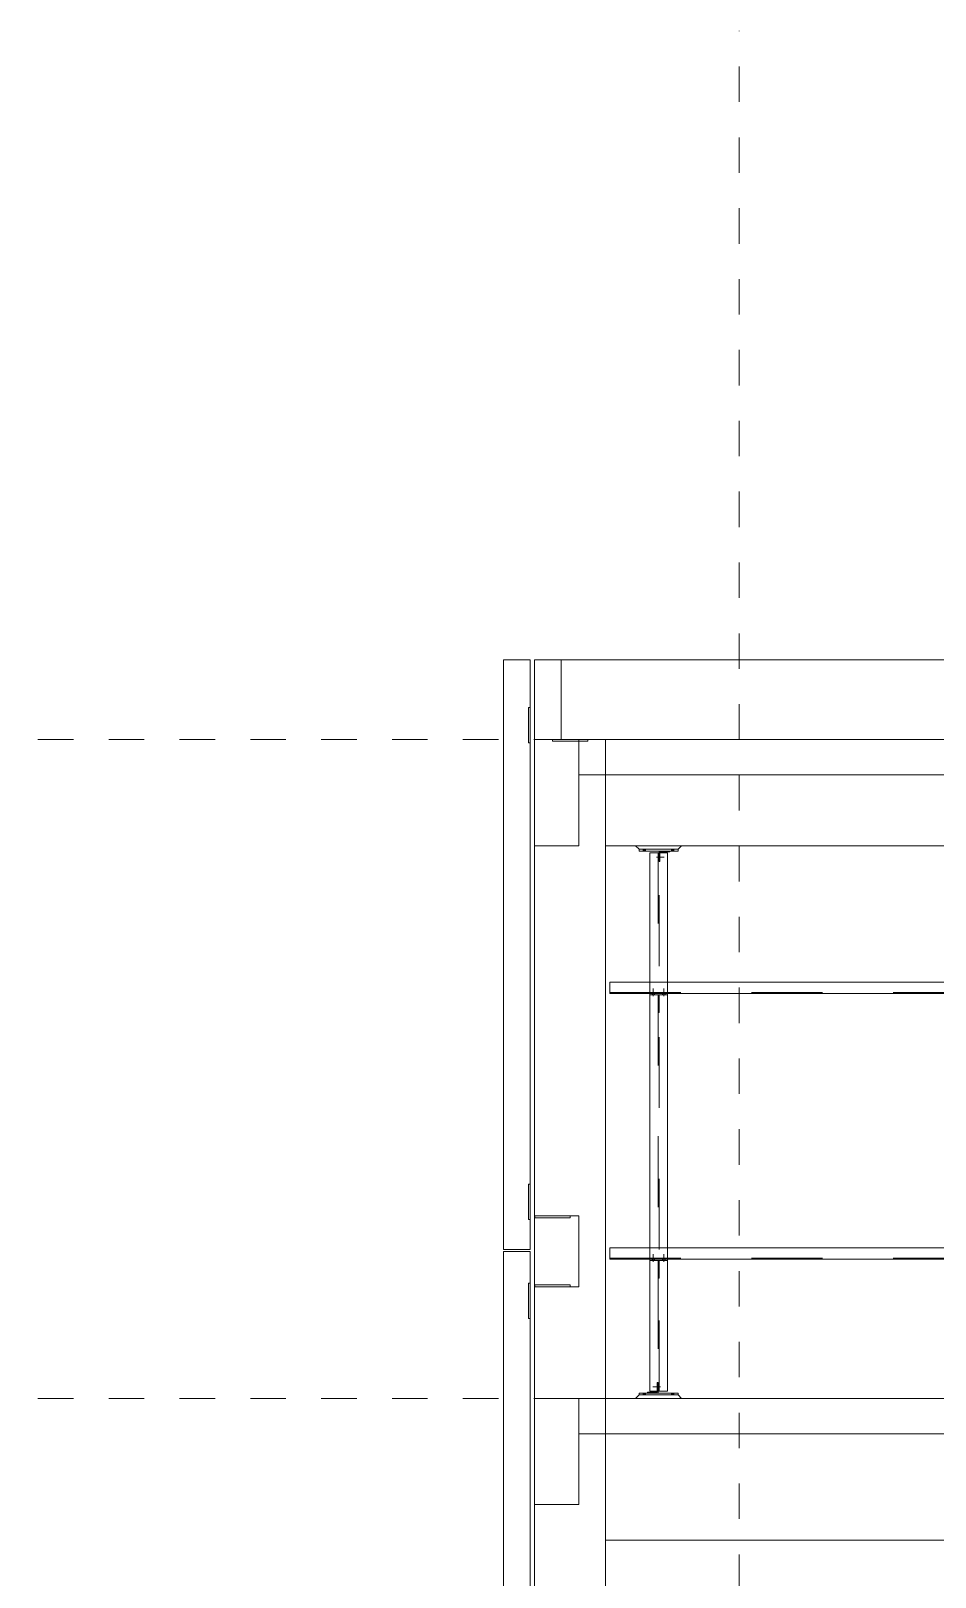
# Model space of a CAD drawing. Header units: millimetres. Extents: x 652937 to 1670132, y 1473552 to 2851037.
# Drawn here: x 663624.38 to 663629.49, y 1524532.51 to 1524541.24 of the extents above; entities that cross this region are included whole.
import ezdxf

# ---------------------------------------------------------------- set-up
doc = ezdxf.new("R2010")
doc.units = ezdxf.units.MM
for name, pattern in [('XKITLINE00', [0]), ('XKITLINE01', [4, 1, -1, 1, -1]), ('XKITLINE02', [4, 2, -2])]:
    doc.linetypes.add(name, pattern=pattern)
for name, color, linetype, lineweight in [('Bolt', 7, 'Continuous', 0), ('Part', 7, 'Continuous', 0), ('S-GRID', 7, 'Continuous', 9)]:
    doc.layers.add(name, color=color, linetype=linetype, lineweight=lineweight)

# ---------------------------------------------------------------- blocks, each defined once
blk = doc.blocks.new('*A50835614')
at = {"layer": 'S-GRID', "color": 7, "linetype": 'XKITLINE01', "lineweight": 0}
blk.add_line((217.417234, -99.939164), (330.617234, -99.939164), dxfattribs=at)
blk = doc.blocks.new('*A50885619')
at = {"layer": 'S-GRID', "color": 7, "linetype": 'XKITLINE01', "lineweight": 0}
blk.add_line((217.417234, -81.339164), (330.617234, -81.339164), dxfattribs=at)
blk = doc.blocks.new('*A50895620')
at = {"layer": 'Part', "color": 7, "linetype": 'XKITLINE02', "lineweight": 0}
for p, q in [((312.90721, -88.544164), (312.87721, -88.544164)), ((312.87721, -89.044164), (312.87721, -88.544164)), ((312.90721, -89.044164), (312.90721, -88.544164)), ((312.90721, -88.694164), (312.87721, -88.694164)), ((312.90721, -89.044164), (312.87721, -89.044164))]:
    blk.add_line(p, q, dxfattribs=at)
blk = doc.blocks.new('*A50915622')
at = {"layer": 'Part', "color": 7, "linetype": 'XKITLINE02', "lineweight": 0}
for p, q in [((313.14221, -96.014164), (312.64221, -96.014164)), ((312.64221, -96.014164), (312.64221, -96.044164)), ((313.14221, -96.014164), (313.14221, -96.044164)), ((313.14221, -96.044164), (312.64221, -96.044164))]:
    blk.add_line(p, q, dxfattribs=at)
blk = doc.blocks.new('*A50925623')
at = {"layer": 'Part', "color": 7, "linetype": 'XKITLINE02', "lineweight": 0}
for p, q in [((312.90721, -96.044164), (312.87721, -96.044164)), ((312.87721, -96.544164), (312.87721, -96.044164)), ((312.90721, -96.194164), (312.87721, -96.194164)), ((312.90721, -96.544164), (312.90721, -96.044164)), ((312.90721, -96.544164), (312.87721, -96.544164))]:
    blk.add_line(p, q, dxfattribs=at)
blk = doc.blocks.new('*A50935624')
at = {"layer": 'Bolt', "color": 7, "linetype": 'XKITLINE02', "lineweight": 0}
for p, q in [((312.70721, -96.014164), (312.70721, -95.984164)), ((312.70721, -96.044164), (312.70721, -96.014164)), ((312.74221, -96.083764), (312.74221, -95.869164)), ((312.77721, -96.014164), (312.77721, -95.984164)), ((312.77721, -96.044164), (312.77721, -96.014164)), ((313.00721, -96.014164), (313.00721, -95.984164)), ((313.00721, -96.044164), (313.00721, -96.014164)), ((313.04221, -96.083764), (313.04221, -95.869164)), ((313.07721, -96.014164), (313.07721, -95.984164)), ((313.07721, -96.044164), (313.07721, -96.014164))]:
    blk.add_line(p, q, dxfattribs=at)
blk = doc.blocks.new('*A51185649')
at = {"layer": 'Part', "color": 7, "linetype": 'XKITLINE00', "lineweight": 0}
for p, q in [((313.54221, -84.339164), (312.24221, -84.339164)), ((312.24221, -84.339164), (312.34221, -84.439164)), ((312.34221, -84.439164), (313.44221, -84.439164)), ((313.44221, -84.439164), (313.54221, -84.339164))]:
    blk.add_line(p, q, dxfattribs=at)
blk = doc.blocks.new('*A51195650')
at = {"layer": 'Bolt', "color": 7, "linetype": 'XKITLINE02', "lineweight": 0}
for p, q in [((312.94681, -84.664164), (312.73221, -84.664164)), ((312.87721, -84.629164), (312.85221, -84.629164)), ((312.90721, -84.629164), (312.87721, -84.629164)), ((312.87721, -84.699164), (312.85221, -84.699164)), ((312.90721, -84.699164), (312.87721, -84.699164))]:
    blk.add_line(p, q, dxfattribs=at)
blk = doc.blocks.new('*A51205651')
at = {"layer": 'Part', "color": 7, "linetype": 'XKITLINE00', "lineweight": 0}
for p, q in [((312.34221, -84.489164), (312.34221, -84.439164)), ((313.44221, -84.439164), (312.34221, -84.439164)), ((313.44221, -84.489164), (312.34221, -84.489164)), ((313.44221, -84.489164), (313.44221, -84.439164))]:
    blk.add_line(p, q, dxfattribs=at)
blk = doc.blocks.new('*A51215652')
at = {"layer": 'Part', "color": 7, "linetype": 'XKITLINE00', "lineweight": 0}
for p, q in [((312.57721, -84.514164), (312.57721, -84.489164)), ((312.85221, -84.514164), (312.57721, -84.514164)), ((312.85221, -84.539164), (312.85221, -84.514164)), ((312.87721, -84.489164), (312.87721, -84.539164))]:
    blk.add_line(p, q, dxfattribs=at)
at = {"layer": 'Part', "color": 7, "linetype": 'XKITLINE02', "lineweight": 0}
for p, q in [((312.57721, -84.489164), (312.87721, -84.489164)), ((312.85221, -84.789164), (312.85221, -84.539164)), ((312.87721, -84.539164), (312.87721, -84.789164)), ((312.87721, -84.789164), (312.85221, -84.789164))]:
    blk.add_line(p, q, dxfattribs=at)
blk = doc.blocks.new('*A51225653')
at = {"layer": 'Bolt'}
for points in [[(312.457, -84.489), (312.457, -84.439), (312.527, -84.439), (312.527, -84.489)], [(313.257, -84.489), (313.257, -84.439), (313.327, -84.439), (313.327, -84.489)]]:
    blk.add_hatch(color=7, dxfattribs=at).paths.add_polyline_path(points, flags=17)
at = {"layer": 'Bolt', "color": 7, "linetype": 'XKITLINE00', "lineweight": 0}
for p, q in [((312.457, -84.439), (312.457, -84.489)), ((312.492, -84.439), (312.492, -84.489)), ((312.527, -84.439), (312.527, -84.489)), ((313.257, -84.439), (313.257, -84.489)), ((313.292, -84.439), (313.292, -84.489)), ((313.327, -84.439), (313.327, -84.489))]:
    blk.add_line(p, q, dxfattribs=at)
blk = doc.blocks.new('*A51235654')
at = {"layer": 'Part', "color": 7, "linetype": 'XKITLINE02', "lineweight": 0}
for p, q in [((313.14221, -88.514164), (312.64221, -88.514164)), ((312.64221, -88.514164), (312.64221, -88.544164)), ((313.14221, -88.544164), (312.64221, -88.544164)), ((313.14221, -88.514164), (313.14221, -88.544164))]:
    blk.add_line(p, q, dxfattribs=at)
blk = doc.blocks.new('*A51245655')
at = {"layer": 'Bolt', "color": 7, "linetype": 'XKITLINE02', "lineweight": 0}
for p, q in [((312.70721, -88.514164), (312.70721, -88.484164)), ((312.70721, -88.544164), (312.70721, -88.514164)), ((312.74221, -88.583764), (312.74221, -88.369164)), ((312.77721, -88.514164), (312.77721, -88.484164)), ((312.77721, -88.544164), (312.77721, -88.514164)), ((313.00721, -88.514164), (313.00721, -88.484164)), ((313.00721, -88.544164), (313.00721, -88.514164)), ((313.04221, -88.583764), (313.04221, -88.369164)), ((313.07721, -88.514164), (313.07721, -88.484164)), ((313.07721, -88.544164), (313.07721, -88.514164))]:
    blk.add_line(p, q, dxfattribs=at)
blk = doc.blocks.new('*A51325663')
at = {"layer": 'Part', "color": 7, "linetype": 'XKITLINE00', "lineweight": 0}
for p, q in [((315.142234, -94.789164), (316.392234, -94.789164)), ((315.142234, -96.789164), (315.142234, -94.789164)), ((316.392234, -94.789164), (316.392234, -96.789164)), ((316.392234, -96.789164), (315.142234, -96.789164))]:
    blk.add_line(p, q, dxfattribs=at)
blk = doc.blocks.new('*A51335664')
at = {"layer": 'Part', "color": 7, "linetype": 'XKITLINE00', "lineweight": 0}
for p, q in [((316.387181, -94.789164), (315.387181, -94.789164)), ((315.387181, -94.789164), (315.387181, -94.839164)), ((316.387181, -94.839164), (315.387181, -94.839164)), ((316.387181, -94.789164), (316.387181, -94.839164))]:
    blk.add_line(p, q, dxfattribs=at)
blk = doc.blocks.new('*A51345665')
at = {"layer": 'Part', "color": 7, "linetype": 'XKITLINE00', "lineweight": 0}
for p, q in [((315.142234, -81.339164), (316.392234, -81.339164)), ((315.142234, -84.339164), (315.142234, -81.339164)), ((316.392234, -81.339164), (316.392234, -84.339164)), ((316.392234, -84.339164), (315.142234, -84.339164))]:
    blk.add_line(p, q, dxfattribs=at)
blk = doc.blocks.new('*A51455676')
at = {"layer": 'Part', "color": 7, "linetype": 'XKITLINE00', "lineweight": 0}
for p, q in [((316.517221, -79.089164), (317.267221, -79.089164)), ((316.517221, -95.739164), (316.517221, -79.089164)), ((317.267221, -79.089164), (317.267221, -95.739164)), ((317.267221, -95.739164), (316.517221, -95.739164)), ((316.517221, -95.789164), (317.267221, -95.789164)), ((316.517221, -110.689164), (316.517221, -95.789164)), ((317.267221, -95.789164), (317.267221, -110.689164))]:
    blk.add_line(p, q, dxfattribs=at)
blk = doc.blocks.new('*A51495680')
at = {"layer": 'Part', "color": 7, "linetype": 'XKITLINE02', "lineweight": 0}
for p, q in [((314.392234, -100.939164), (314.392234, -99.939164)), ((314.392234, -99.939164), (316.392234, -99.939164)), ((316.392234, -99.939164), (316.392234, -102.939164)), ((316.392234, -109.789164), (316.392234, -111.789164)), ((316.392234, -116.439164), (314.392234, -116.439164))]:
    blk.add_line(p, q, dxfattribs=at)
at = {"layer": 'Part', "color": 7, "linetype": 'XKITLINE00', "lineweight": 0}
for p, q in [((314.392234, -100.939164), (314.392234, -116.439164)), ((316.392234, -102.939164), (316.392234, -109.789164)), ((316.392234, -111.789164), (316.392234, -116.439164))]:
    blk.add_line(p, q, dxfattribs=at)
blk = doc.blocks.new('*A51505681')
at = {"layer": 'S-GRID', "color": 7, "linetype": 'XKITLINE01', "lineweight": 0}
blk.add_line((310.617234, -151.344565), (310.617234, -61.339164), dxfattribs=at)
blk = doc.blocks.new('*A51805711')
at = {"layer": 'Part', "color": 7, "linetype": 'XKITLINE02', "lineweight": 0}
for p, q in [((279.487259, -81.339164), (279.487259, -82.339164)), ((279.487259, -81.339164), (314.392234, -81.339164)), ((314.392234, -81.339164), (314.392234, -82.339164)), ((284.892261, -84.339164), (283.642261, -84.339164))]:
    blk.add_line(p, q, dxfattribs=at)
at = {"layer": 'Part', "color": 7, "linetype": 'XKITLINE00', "lineweight": 0}
for p, q in [((279.487259, -82.339164), (279.487259, -84.339164)), ((314.392234, -82.339164), (314.392234, -84.339164)), ((283.642261, -84.339164), (279.487259, -84.339164)), ((314.392234, -84.339164), (284.892261, -84.339164))]:
    blk.add_line(p, q, dxfattribs=at)
blk = doc.blocks.new('*A51825713')
at = {"layer": 'Part', "color": 7, "linetype": 'XKITLINE00', "lineweight": 0}
for p, q in [((279.612302, -88.514164), (279.612302, -88.189164)), ((279.612302, -88.189164), (279.612303, -88.189164)), ((280.737259, -88.189164), (279.612302, -88.189164)), ((279.612316, -88.514164), (279.612302, -88.514164)), ((280.737259, -88.514164), (279.612302, -88.514164)), ((290.737259, -88.189164), (281.237259, -88.189164)), ((290.737259, -88.514164), (281.237259, -88.514164)), ((302.64221, -88.189164), (291.237259, -88.189164)), ((302.64221, -88.514164), (291.237259, -88.514164)), ((312.64221, -88.189164), (303.14221, -88.189164)), ((312.64221, -88.514164), (303.14221, -88.514164)), ((314.267252, -88.189164), (313.14221, -88.189164)), ((314.267266, -88.514164), (313.14221, -88.514164)), ((314.267251, -88.514164), (314.267251, -88.189164))]:
    blk.add_line(p, q, dxfattribs=at)
at = {"layer": 'Part', "color": 7, "linetype": 'XKITLINE02', "lineweight": 0}
for p, q in [((279.612303, -88.189164), (279.612303, -88.484164)), ((279.612303, -88.484164), (279.612315, -88.484164)), ((314.267265, -88.484164), (279.612303, -88.484164)), ((279.612315, -88.484164), (279.612315, -88.189164)), ((279.612315, -88.189164), (279.612316, -88.189164)), ((279.612316, -88.189164), (279.612316, -88.514164)), ((281.237259, -88.189164), (280.737259, -88.189164)), ((281.237259, -88.514164), (280.737259, -88.514164)), ((291.237259, -88.189164), (290.737259, -88.189164)), ((291.237259, -88.514164), (290.737259, -88.514164)), ((303.14221, -88.189164), (302.64221, -88.189164)), ((303.14221, -88.514164), (302.64221, -88.514164)), ((313.14221, -88.189164), (312.64221, -88.189164)), ((313.14221, -88.189164), (312.64221, -88.189164)), ((313.14221, -88.514164), (312.64221, -88.514164)), ((314.267251, -88.189164), (314.267252, -88.189164)), ((314.267252, -88.189164), (314.267265, -88.189164)), ((314.267252, -88.484164), (314.267252, -88.189164)), ((314.267252, -88.189164), (314.267266, -88.189164)), ((314.267265, -88.484164), (314.267265, -88.189164)), ((314.267265, -88.189164), (314.267266, -88.189164)), ((314.267266, -88.189164), (314.267266, -88.514164))]:
    blk.add_line(p, q, dxfattribs=at)
blk = doc.blocks.new('*A51835714')
at = {"layer": 'Part', "color": 7, "linetype": 'XKITLINE00', "lineweight": 0}
for p, q in [((279.612302, -96.014164), (279.612302, -95.689164)), ((279.612302, -95.689164), (279.612303, -95.689164)), ((280.737259, -95.689164), (279.612302, -95.689164)), ((279.612316, -96.014164), (279.612302, -96.014164)), ((280.737259, -96.014164), (279.612302, -96.014164)), ((290.737259, -95.689164), (281.237259, -95.689164)), ((290.737259, -96.014164), (281.237259, -96.014164)), ((302.64221, -95.689164), (291.237259, -95.689164)), ((302.64221, -96.014164), (291.237259, -96.014164)), ((312.64221, -95.689164), (303.14221, -95.689164)), ((312.64221, -96.014164), (303.14221, -96.014164)), ((314.267252, -95.689164), (313.14221, -95.689164)), ((314.267266, -96.014164), (313.14221, -96.014164)), ((314.267251, -96.014164), (314.267251, -95.689164))]:
    blk.add_line(p, q, dxfattribs=at)
at = {"layer": 'Part', "color": 7, "linetype": 'XKITLINE02', "lineweight": 0}
for p, q in [((279.612303, -95.689164), (279.612303, -95.984164)), ((279.612303, -95.984164), (279.612315, -95.984164)), ((314.267265, -95.984164), (279.612303, -95.984164)), ((279.612315, -95.984164), (279.612315, -95.689164)), ((279.612315, -95.689164), (279.612316, -95.689164)), ((279.612316, -95.689164), (279.612316, -96.014164)), ((281.237259, -95.689164), (280.737259, -95.689164)), ((281.237259, -96.014164), (280.737259, -96.014164)), ((291.237259, -95.689164), (290.737259, -95.689164)), ((291.237259, -96.014164), (290.737259, -96.014164)), ((303.14221, -95.689164), (302.64221, -95.689164)), ((303.14221, -96.014164), (302.64221, -96.014164)), ((313.14221, -95.689164), (312.64221, -95.689164)), ((313.14221, -95.689164), (312.64221, -95.689164)), ((313.14221, -96.014164), (312.64221, -96.014164)), ((314.267251, -95.689164), (314.267252, -95.689164)), ((314.267252, -95.689164), (314.267265, -95.689164)), ((314.267252, -95.984164), (314.267252, -95.689164)), ((314.267252, -95.689164), (314.267266, -95.689164)), ((314.267265, -95.984164), (314.267265, -95.689164)), ((314.267265, -95.689164), (314.267266, -95.689164)), ((314.267266, -95.689164), (314.267266, -96.014164))]:
    blk.add_line(p, q, dxfattribs=at)
blk = doc.blocks.new('*A52005731')
at = {"layer": 'Part', "color": 7, "linetype": 'XKITLINE02', "lineweight": 0}
for p, q in [((314.392234, -82.339164), (314.392234, -81.339164)), ((314.392234, -81.339164), (316.392234, -81.339164)), ((316.392234, -81.339164), (316.392234, -84.339164)), ((316.392234, -94.789164), (316.392234, -96.789164)), ((316.392234, -99.939164), (314.392234, -99.939164))]:
    blk.add_line(p, q, dxfattribs=at)
at = {"layer": 'Part', "color": 7, "linetype": 'XKITLINE00', "lineweight": 0}
for p, q in [((314.392234, -82.339164), (314.392234, -99.939164)), ((316.392234, -84.339164), (316.392234, -94.789164)), ((316.392234, -96.789164), (316.392234, -99.939164))]:
    blk.add_line(p, q, dxfattribs=at)
blk = doc.blocks.new('*A52015732')
at = {"layer": 'Part', "color": 7, "linetype": 'XKITLINE00', "lineweight": 0}
for p, q in [((313.14221, -84.539164), (312.64221, -84.539164)), ((312.64221, -99.739164), (312.64221, -84.539164)), ((313.14221, -99.739164), (313.14221, -84.539164)), ((313.14221, -99.739164), (312.64221, -99.739164))]:
    blk.add_line(p, q, dxfattribs=at)
at = {"layer": 'Part', "color": 7, "linetype": 'XKITLINE02', "lineweight": 0}
for p, q in [((312.87721, -99.739164), (312.87721, -84.539164)), ((312.90721, -84.539164), (312.90721, -99.739164))]:
    blk.add_line(p, q, dxfattribs=at)
blk = doc.blocks.new('*A52345765')
at = {"layer": 'Part', "color": 7, "linetype": 'XKITLINE00', "lineweight": 0}
for p, q in [((315.142232, -99.939164), (233.367234, -99.939164)), ((315.142232, -99.939164), (315.142232, -100.939164)), ((315.142232, -100.939164), (233.367234, -100.939164))]:
    blk.add_line(p, q, dxfattribs=at)
blk = doc.blocks.new('*A52365767')
at = {"layer": 'Part', "color": 7, "linetype": 'XKITLINE00', "lineweight": 0}
for p, q in [((312.34221, -99.789164), (313.44221, -99.789164)), ((312.34221, -99.789164), (312.34221, -99.839164)), ((312.34221, -99.839164), (313.44221, -99.839164)), ((313.44221, -99.789164), (313.44221, -99.839164))]:
    blk.add_line(p, q, dxfattribs=at)
blk = doc.blocks.new('*A52375768')
at = {"layer": 'Part', "color": 7, "linetype": 'XKITLINE02', "lineweight": 0}
for p, q in [((312.90721, -99.739164), (312.90721, -99.489164)), ((312.90721, -99.489164), (312.93221, -99.489164)), ((312.93221, -99.489164), (312.93221, -99.739164)), ((313.20721, -99.789164), (312.90721, -99.789164))]:
    blk.add_line(p, q, dxfattribs=at)
at = {"layer": 'Part', "color": 7, "linetype": 'XKITLINE00', "lineweight": 0}
for p, q in [((312.90721, -99.789164), (312.90721, -99.739164)), ((312.93221, -99.764164), (312.93221, -99.739164)), ((312.93221, -99.764164), (313.20721, -99.764164)), ((313.20721, -99.764164), (313.20721, -99.789164))]:
    blk.add_line(p, q, dxfattribs=at)
blk = doc.blocks.new('*A52385769')
at = {"layer": 'Bolt'}
for points in [[(312.457, -99.839), (312.457, -99.789), (312.527, -99.789), (312.527, -99.839)], [(313.257, -99.839), (313.257, -99.789), (313.327, -99.789), (313.327, -99.839)]]:
    blk.add_hatch(color=7, dxfattribs=at).paths.add_polyline_path(points, flags=17)
at = {"layer": 'Bolt', "color": 7, "linetype": 'XKITLINE00', "lineweight": 0}
for p, q in [((312.457, -99.839), (312.457, -99.789)), ((312.492, -99.839), (312.492, -99.789)), ((312.527, -99.839), (312.527, -99.789)), ((313.257, -99.839), (313.257, -99.789)), ((313.292, -99.839), (313.292, -99.789)), ((313.327, -99.839), (313.327, -99.789))]:
    blk.add_line(p, q, dxfattribs=at)
blk = doc.blocks.new('*A52455776')
at = {"layer": 'Part', "color": 7, "linetype": 'XKITLINE00', "lineweight": 0}
for p, q in [((316.387181, -96.739164), (315.387181, -96.739164)), ((315.387181, -96.739164), (315.387181, -96.789164)), ((316.387181, -96.789164), (315.387181, -96.789164)), ((316.387181, -96.739164), (316.387181, -96.789164))]:
    blk.add_line(p, q, dxfattribs=at)
blk = doc.blocks.new('*A52485779')
at = {"layer": 'Part', "color": 7, "linetype": 'XKITLINE00', "lineweight": 0}
for p, q in [((315.142236, -81.339164), (233.367086, -81.339164)), ((315.142236, -81.339164), (315.142236, -82.339164)), ((315.142236, -82.339164), (233.367086, -82.339164))]:
    blk.add_line(p, q, dxfattribs=at)
blk = doc.blocks.new('*A52495780')
at = {"layer": 'Part', "color": 7, "linetype": 'XKITLINE00', "lineweight": 0}
for p, q in [((315.642234, -79.089164), (232.117234, -79.089164)), ((315.642234, -81.339164), (315.642234, -79.089164)), ((316.392234, -79.089164), (315.642234, -79.089164)), ((316.392234, -79.089164), (316.392234, -81.339164)), ((316.392234, -81.339164), (315.642234, -81.339164))]:
    blk.add_line(p, q, dxfattribs=at)
at = {"layer": 'Part', "color": 7, "linetype": 'XKITLINE02', "lineweight": 0}
for p, q in [((315.642234, -79.089164), (316.392234, -79.089164)), ((315.642234, -81.339164), (232.867234, -81.339164))]:
    blk.add_line(p, q, dxfattribs=at)
blk = doc.blocks.new('*A52505781')
at = {"layer": 'Part', "color": 7, "linetype": 'XKITLINE00', "lineweight": 0}
for p, q in [((315.887181, -81.339164), (314.887181, -81.339164)), ((314.887181, -81.339164), (314.887181, -81.389164)), ((315.887181, -81.389164), (314.887181, -81.389164)), ((315.887181, -81.339164), (315.887181, -81.389164))]:
    blk.add_line(p, q, dxfattribs=at)
blk = doc.blocks.new('*A53195850')
at = {"layer": 'Part', "color": 7, "linetype": 'XKITLINE00', "lineweight": 0}
for p, q in [((316.517221, -93.889164), (316.51721, -93.889164)), ((316.51721, -93.889164), (316.567221, -93.889164)), ((316.51721, -93.889164), (316.51721, -94.889164)), ((316.56721, -94.889164), (316.56721, -93.889164)), ((316.51721, -94.889164), (316.56721, -94.889164)), ((316.567221, -94.889164), (316.56721, -94.889164))]:
    blk.add_line(p, q, dxfattribs=at)
at = {"layer": 'Part', "color": 7, "linetype": 'XKITLINE02', "lineweight": 0}
for p, q in [((316.517221, -94.889164), (316.517221, -93.889164)), ((316.567221, -93.889164), (316.56721, -93.889164)), ((316.567221, -94.889164), (316.567221, -93.889164)), ((316.56721, -94.889164), (316.567221, -94.889164))]:
    blk.add_line(p, q, dxfattribs=at)
blk = doc.blocks.new('*A53205851')
at = {"layer": 'Part', "color": 7, "linetype": 'XKITLINE00', "lineweight": 0}
for p, q in [((316.517221, -96.689164), (316.51721, -96.689164)), ((316.51721, -96.689164), (316.567221, -96.689164)), ((316.51721, -96.689164), (316.51721, -97.689164)), ((316.56721, -97.689164), (316.56721, -96.689164)), ((316.51721, -97.689164), (316.56721, -97.689164)), ((316.567221, -97.689164), (316.56721, -97.689164))]:
    blk.add_line(p, q, dxfattribs=at)
at = {"layer": 'Part', "color": 7, "linetype": 'XKITLINE02', "lineweight": 0}
for p, q in [((316.517221, -97.689164), (316.517221, -96.689164)), ((316.567221, -96.689164), (316.56721, -96.689164)), ((316.567221, -97.689164), (316.567221, -96.689164)), ((316.56721, -97.689164), (316.567221, -97.689164))]:
    blk.add_line(p, q, dxfattribs=at)
blk = doc.blocks.new('*A53215852')
at = {"layer": 'Part', "color": 7, "linetype": 'XKITLINE00', "lineweight": 0}
for p, q in [((316.517221, -80.439164), (316.51721, -80.439164)), ((316.51721, -80.439164), (316.567221, -80.439164)), ((316.51721, -80.439164), (316.51721, -81.439164)), ((316.56721, -81.439164), (316.56721, -80.439164)), ((316.51721, -81.439164), (316.56721, -81.439164)), ((316.567221, -81.439164), (316.56721, -81.439164))]:
    blk.add_line(p, q, dxfattribs=at)
at = {"layer": 'Part', "color": 7, "linetype": 'XKITLINE02', "lineweight": 0}
for p, q in [((316.517221, -81.439164), (316.517221, -80.439164)), ((316.567221, -80.439164), (316.56721, -80.439164)), ((316.567221, -81.439164), (316.567221, -80.439164)), ((316.56721, -81.439164), (316.567221, -81.439164))]:
    blk.add_line(p, q, dxfattribs=at)
blk = doc.blocks.new('*A53225853')
at = {"layer": 'Part', "color": 7, "linetype": 'XKITLINE00', "lineweight": 0}
for p, q in [((315.142234, -99.939164), (316.392234, -99.939164)), ((315.142234, -102.939164), (315.142234, -99.939164)), ((316.392234, -99.939164), (316.392234, -102.939164)), ((316.392234, -102.939164), (315.142234, -102.939164))]:
    blk.add_line(p, q, dxfattribs=at)
blk = doc.blocks.new('*A53265857')
at = {"layer": 'Part', "color": 7, "linetype": 'XKITLINE02', "lineweight": 0}
for p, q in [((314.392234, -99.939164), (278.237259, -99.939164)), ((278.237259, -99.939164), (278.237259, -100.939164)), ((314.392234, -99.939164), (314.392234, -100.939164)), ((288.917234, -103.939164), (287.917234, -103.939164))]:
    blk.add_line(p, q, dxfattribs=at)
at = {"layer": 'Part', "color": 7, "linetype": 'XKITLINE00', "lineweight": 0}
for p, q in [((278.237259, -100.939164), (278.237259, -103.939164)), ((314.392234, -100.939164), (314.392234, -103.939164)), ((287.917234, -103.939164), (278.237259, -103.939164)), ((314.392234, -103.939164), (288.917234, -103.939164))]:
    blk.add_line(p, q, dxfattribs=at)
blk = doc.blocks.new('*A53425873')
at = {"layer": 'Part', "color": 7, "linetype": 'XKITLINE00', "lineweight": 0}
for p, q in [((312.34221, -99.839164), (312.24221, -99.939164)), ((313.44221, -99.839164), (312.34221, -99.839164)), ((313.54221, -99.939164), (313.44221, -99.839164))]:
    blk.add_line(p, q, dxfattribs=at)
at = {"layer": 'Part', "color": 7, "linetype": 'XKITLINE02', "lineweight": 0}
blk.add_line((312.24221, -99.939164), (313.54221, -99.939164), dxfattribs=at)
blk = doc.blocks.new('*A53435874')
at = {"layer": 'Bolt', "color": 7, "linetype": 'XKITLINE02', "lineweight": 0}
for p, q in [((312.83761, -99.614164), (313.05221, -99.614164)), ((312.87721, -99.579164), (312.90721, -99.579164)), ((312.87721, -99.649164), (312.90721, -99.649164)), ((312.90721, -99.579164), (312.93221, -99.579164)), ((312.90721, -99.649164), (312.93221, -99.649164))]:
    blk.add_line(p, q, dxfattribs=at)

msp = doc.modelspace()

# ---------------------------------------------------------------- block references
at = {"color": 7, "lineweight": 0, "xscale": -0.2, "yscale": 0.2, "zscale": 0.2}
for name in ['*A51505681', '*A51455676', '*A52495780', '*A50885619', '*A53215852', '*A51345665', '*A52005731', '*A52505781', '*A52485779', '*A51805711', '*A51185649', '*A51205651', '*A51225653', '*A52015732', '*A51195650', '*A51215652', '*A51825713', '*A51235654', '*A51245655', '*A50895620', '*A53195850', '*A51325663', '*A51335664', '*A51835714', '*A50935624', '*A50915622', '*A50925623', '*A53205851', '*A52455776', '*A50835614', '*A52375768', '*A53425873', '*A52365767', '*A52385769', '*A53435874', '*A51495680', '*A53225853', '*A52345765', '*A53265857']:
    msp.add_blockref(name, (663690.5062, 1524553.5081), dxfattribs=at)

doc.saveas('drawing.dxf')
